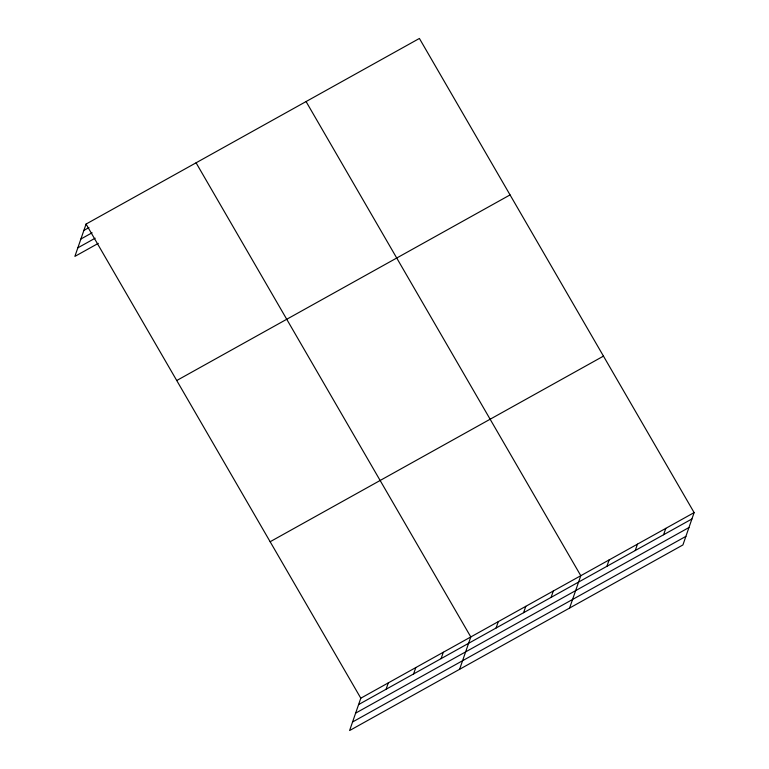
<?xml version="1.0" encoding="UTF-8"?>
<svg xmlns="http://www.w3.org/2000/svg" width="769" height="769" viewBox="0 0 769 769"><rect width="100%" height="100%" fill="white"/><g stroke="black" fill="none" stroke-linecap="round" stroke-linejoin="round"><path stroke-width="1.15" d="M694.128 512.596L360.805 698.194L349.597 730.55L682.92 544.942L694.128 512.596L419.403 38.45L86.08 224.058L74.872 256.404L98.297 243.36M386.096 689.255L388.297 682.882M413.597 673.942L415.798 667.569M441.089 658.629L443.3 652.256M459.593 669.299L470.801 636.943L196.076 162.807M496.092 628.004L498.293 621.631M523.593 612.691L525.794 606.318M551.085 597.378L553.296 591.015M569.589 608.048L580.797 575.702L306.072 101.556M606.924 566.292L609.125 559.919M635.252 550.517L637.463 544.144M663.589 534.743L665.791 528.37M83.869 230.431L88.964 227.595M80.908 239.005L92.107 232.767M77.842 247.829L95.164 238.198M176.735 380.52L510.058 194.913M270.14 541.732L603.463 356.124M358.594 704.567L691.917 518.969M355.624 713.142L688.947 527.534M352.567 721.976L685.89 536.368M86.08 224.058L360.805 698.194"/></g></svg>
